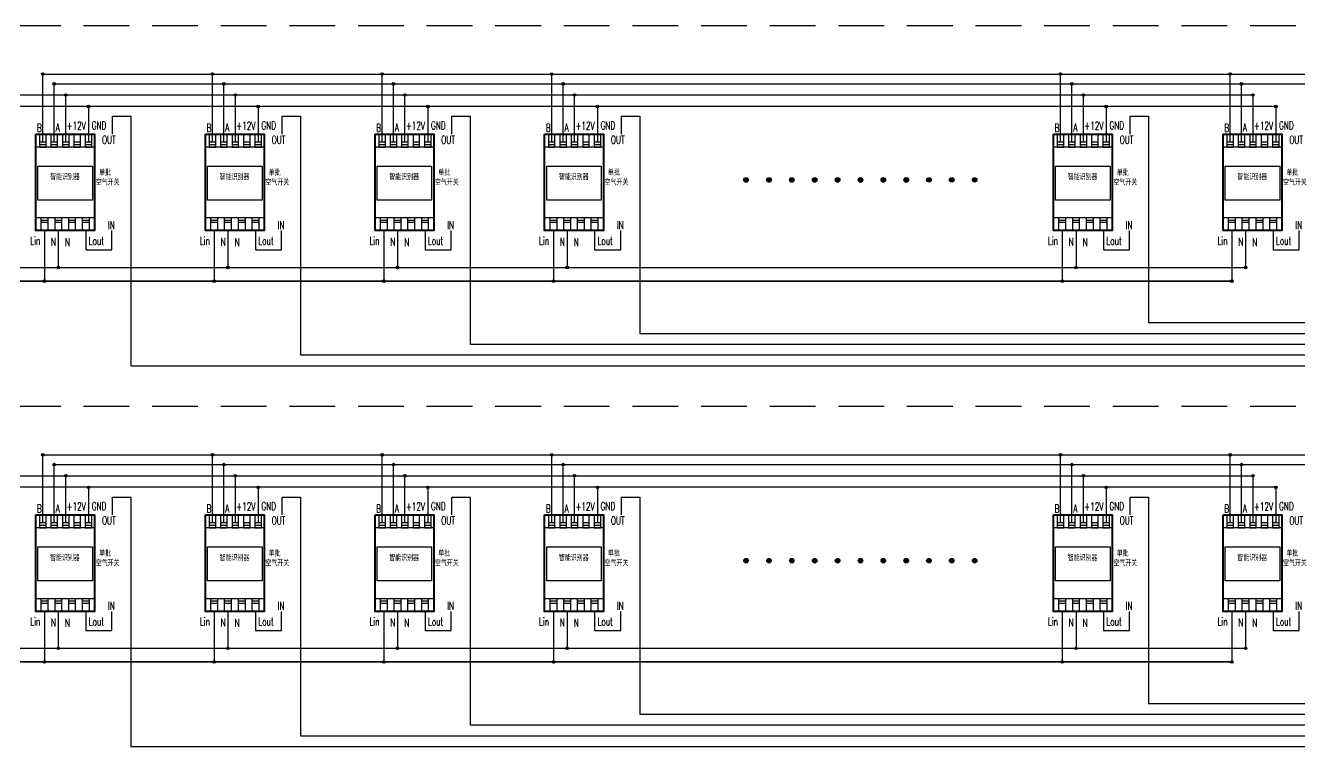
# Model space of a CAD drawing. Header units: millimetres. Extents: x -14098 to 347972, y -58509 to 133182.
# Drawn here: x 27629 to 55479, y 95678 to 111448 of the extents above; entities that cross this region are included whole.
import ezdxf
from ezdxf.enums import TextEntityAlignment as Align

# ---------------------------------------------------------------- set-up
doc = ezdxf.new("R2010")
doc.units = ezdxf.units.MM
doc.header["$LTSCALE"] = 1000
doc.linetypes.add('DASHED2', pattern=[0.375, 0.25, -0.125])
for name, color, linetype in [('5剖面线层', 1, 'Continuous'), ('6文字层', 3, 'Continuous'), ('RD', 1, 'Continuous')]:
    doc.layers.add(name, color=color, linetype=linetype)
doc.styles.add('PC_TEXTSTYLE', font='simplex.shx', dxfattribs={"width": 0.707, "bigfont": 'intecad.shx'})
doc.styles.add('Z', font='romans', dxfattribs={"width": 0.8, "bigfont": 'z'})

# ---------------------------------------------------------------- blocks, each defined once
blk = doc.blocks.new('A$C324759D8')
for p, q in [((276, 2276), (276, 2607)), ((526, 2276), (526, 2607))]:
    blk.add_line(p, q)
for points in [[(122, 2452), (1407, 2452), (1407, 2166), (122, 2166)], [(204, 2166), (348, 2166), (348, 2452), (204, 2452)], [(204, 2223), (348, 2223), (348, 2276), (204, 2276)], [(454, 2166), (598, 2166), (598, 2452), (454, 2452)], [(454, 2223), (598, 2223), (598, 2276), (454, 2276)], [(704, 2166), (848, 2166), (848, 2452), (704, 2452)], [(704, 2223), (848, 2223), (848, 2276), (704, 2276)], [(954, 2166), (1098, 2166), (1098, 2452), (954, 2452)], [(954, 2223), (1098, 2223), (1098, 2276), (954, 2276)], [(1204, 2166), (1348, 2166), (1348, 2452), (1204, 2452)], [(1204, 2223), (1348, 2223), (1348, 2276), (1204, 2276)], [(169, 1749), (1360, 1749), (1360, 1005), (169, 1005)], [(122, 624), (1407, 624), (1407, 338), (122, 338)], [(242, 624), (387, 624), (387, 338), (242, 338)], [(242, 567), (387, 567), (387, 514), (242, 514)], [(542, 624), (687, 624), (687, 338), (542, 338)], [(542, 567), (687, 567), (687, 514), (542, 514)], [(842, 624), (987, 624), (987, 338), (842, 338)], [(842, 567), (987, 567), (987, 514), (842, 514)], [(1142, 624), (1287, 624), (1287, 338), (1142, 338)], [(1142, 567), (1287, 567), (1287, 514), (1142, 514)]]:
    blk.add_lwpolyline(points, close=True)
at = {"lineweight": 40}
blk.add_lwpolyline([(122, 2452), (1407, 2452), (1407, 338), (122, 338)], close=True, dxfattribs=at)
at = {"layer": 'RD', "color": 0, "const_width": 1}
blk.add_lwpolyline([(1407, 2452), (1950, 2452), (1950, 338), (1407, 338), (1407, 2452)], dxfattribs=at)
at = {"layer": '6文字层', "color": 7, "style": 'PC_TEXTSTYLE', "width": 0.667}
for s, p in [('B', (148, 2499)), ('A', (555, 2504)), ('+12V', (795, 2546)), ('GND', (1345, 2554)), ('OUT', (1570, 2239)), ('IN', (1701, 372)), ('Lin', (0, 28)), ('N', (455, 7)), ('N', (761, 0)), ('Lout', (1278, 27))]:
    blk.add_text(s, height=175, dxfattribs=at).set_placement(p)
at = {"layer": '6文字层', "color": 7, "style": 'Z', "width": 0.8}
for s, p in [('单批', (1505, 1668)), ('智能识别器', (433, 1571)), ('空气开关', (1432, 1456))]:
    blk.add_text(s, height=125, dxfattribs=at).set_placement(p, align=Align.TOP_LEFT)

msp = doc.modelspace()

# ---------------------------------------------------------------- hatches: boundary and pattern name
at = {"layer": '5剖面线层'}
h = msp.add_hatch(color=5, dxfattribs=at)
h.paths.add_polyline_path([(27980, 110385), (28009, 110385), (28037, 110385, 1)])
h.paths.add_polyline_path([(28037, 110385), (28009, 110385), (28009, 110357, 0.414214)])
h.paths.add_polyline_path([(28009, 110385), (27980, 110385, 0.414214), (28009, 110357)])
h = msp.add_hatch(color=5, dxfattribs=at)
h.paths.add_polyline_path([(31688, 110385), (31717, 110385), (31745, 110385, 1)])
h.paths.add_polyline_path([(31745, 110385), (31717, 110385), (31717, 110357, 0.414214)])
h.paths.add_polyline_path([(31717, 110385), (31688, 110385, 0.414214), (31717, 110357)])
h = msp.add_hatch(color=5, dxfattribs=at)
h.paths.add_polyline_path([(35396, 110385), (35424, 110385), (35453, 110385, 1)])
h.paths.add_polyline_path([(35453, 110385), (35424, 110385), (35424, 110357, 0.414214)])
h.paths.add_polyline_path([(35424, 110385), (35396, 110385, 0.414214), (35424, 110357)])
h = msp.add_hatch(color=5, dxfattribs=at)
h.paths.add_polyline_path([(39104, 110385), (39132, 110385), (39160, 110385, 1)])
h.paths.add_polyline_path([(39160, 110385), (39132, 110385), (39132, 110357, 0.414214)])
h.paths.add_polyline_path([(39132, 110385), (39104, 110385, 0.414214), (39132, 110357)])
h = msp.add_hatch(color=5, dxfattribs=at)
h.paths.add_polyline_path([(50227, 110385), (50255, 110385), (50284, 110385, 1)])
h.paths.add_polyline_path([(50284, 110385), (50255, 110385), (50255, 110357, 0.414214)])
h.paths.add_polyline_path([(50255, 110385), (50227, 110385, 0.414214), (50255, 110357)])
h = msp.add_hatch(color=5, dxfattribs=at)
h.paths.add_polyline_path([(53935, 110385), (53963, 110385), (53991, 110385, 1)])
h.paths.add_polyline_path([(53991, 110385), (53963, 110385), (53963, 110357, 0.414214)])
h.paths.add_polyline_path([(53963, 110385), (53935, 110385, 0.414214), (53963, 110357)])
h = msp.add_hatch(color=5, dxfattribs=at)
h.paths.add_polyline_path([(28230, 110171), (28259, 110171), (28287, 110171, 1)])
h.paths.add_polyline_path([(28287, 110171), (28259, 110171), (28259, 110143, 0.414214)])
h.paths.add_polyline_path([(28259, 110171), (28230, 110171, 0.414214), (28259, 110143)])
h = msp.add_hatch(color=5, dxfattribs=at)
h.paths.add_polyline_path([(31938, 110171), (31967, 110171), (31995, 110171, 1)])
h.paths.add_polyline_path([(31995, 110171), (31967, 110171), (31967, 110143, 0.414214)])
h.paths.add_polyline_path([(31967, 110171), (31938, 110171, 0.414214), (31967, 110143)])
h = msp.add_hatch(color=5, dxfattribs=at)
h.paths.add_polyline_path([(35646, 110171), (35674, 110171), (35703, 110171, 1)])
h.paths.add_polyline_path([(35703, 110171), (35674, 110171), (35674, 110143, 0.414214)])
h.paths.add_polyline_path([(35674, 110171), (35646, 110171, 0.414214), (35674, 110143)])
h = msp.add_hatch(color=5, dxfattribs=at)
h.paths.add_polyline_path([(39354, 110171), (39382, 110171), (39410, 110171, 1)])
h.paths.add_polyline_path([(39410, 110171), (39382, 110171), (39382, 110143, 0.414214)])
h.paths.add_polyline_path([(39382, 110171), (39354, 110171, 0.414214), (39382, 110143)])
h = msp.add_hatch(color=5, dxfattribs=at)
h.paths.add_polyline_path([(50477, 110171), (50505, 110171), (50534, 110171, 1)])
h.paths.add_polyline_path([(50534, 110171), (50505, 110171), (50505, 110143, 0.414214)])
h.paths.add_polyline_path([(50505, 110171), (50477, 110171, 0.414214), (50505, 110143)])
h = msp.add_hatch(color=5, dxfattribs=at)
h.paths.add_polyline_path([(54185, 110171), (54213, 110171), (54241, 110171, 1)])
h.paths.add_polyline_path([(54241, 110171), (54213, 110171), (54213, 110143, 0.414214)])
h.paths.add_polyline_path([(54213, 110171), (54185, 110171, 0.414214), (54213, 110143)])
h = msp.add_hatch(color=4, dxfattribs=at)
h.paths.add_polyline_path([(28480, 109927), (28509, 109927), (28537, 109927, 1)])
h.paths.add_polyline_path([(28537, 109927), (28509, 109927), (28509, 109899, 0.414214)])
h.paths.add_polyline_path([(28509, 109927), (28480, 109927, 0.414214), (28509, 109899)])
h = msp.add_hatch(color=4, dxfattribs=at)
h.paths.add_polyline_path([(32188, 109927), (32217, 109927), (32245, 109927, 1)])
h.paths.add_polyline_path([(32245, 109927), (32217, 109927), (32217, 109899, 0.414214)])
h.paths.add_polyline_path([(32217, 109927), (32188, 109927, 0.414214), (32217, 109899)])
h = msp.add_hatch(color=4, dxfattribs=at)
h.paths.add_polyline_path([(35896, 109927), (35924, 109927), (35953, 109927, 1)])
h.paths.add_polyline_path([(35953, 109927), (35924, 109927), (35924, 109899, 0.414214)])
h.paths.add_polyline_path([(35924, 109927), (35896, 109927, 0.414214), (35924, 109899)])
h = msp.add_hatch(color=4, dxfattribs=at)
h.paths.add_polyline_path([(39604, 109927), (39632, 109927), (39660, 109927, 1)])
h.paths.add_polyline_path([(39660, 109927), (39632, 109927), (39632, 109899, 0.414214)])
h.paths.add_polyline_path([(39632, 109927), (39604, 109927, 0.414214), (39632, 109899)])
h = msp.add_hatch(color=4, dxfattribs=at)
h.paths.add_polyline_path([(50727, 109927), (50755, 109927), (50784, 109927, 1)])
h.paths.add_polyline_path([(50784, 109927), (50755, 109927), (50755, 109899, 0.414214)])
h.paths.add_polyline_path([(50755, 109927), (50727, 109927, 0.414214), (50755, 109899)])
h = msp.add_hatch(color=4, dxfattribs=at)
h.paths.add_polyline_path([(54435, 109927), (54463, 109927), (54491, 109927, 1)])
h.paths.add_polyline_path([(54491, 109927), (54463, 109927), (54463, 109899, 0.414214)])
h.paths.add_polyline_path([(54463, 109927), (54435, 109927, 0.414214), (54463, 109899)])
h = msp.add_hatch(color=6, dxfattribs=at)
h.paths.add_polyline_path([(28980, 109675), (29009, 109675), (29037, 109675, 1)])
h.paths.add_polyline_path([(29037, 109675), (29009, 109675), (29009, 109646, 0.414214)])
h.paths.add_polyline_path([(29009, 109675), (28980, 109675, 0.414214), (29009, 109646)])
h = msp.add_hatch(color=6, dxfattribs=at)
h.paths.add_polyline_path([(28980, 109675), (29009, 109675), (29037, 109675, 1)])
h.paths.add_polyline_path([(29037, 109675), (29009, 109675), (29009, 109646, 0.414214)])
h.paths.add_polyline_path([(29009, 109675), (28980, 109675, 0.414214), (29009, 109646)])
h = msp.add_hatch(color=6, dxfattribs=at)
h.paths.add_polyline_path([(32688, 109675), (32717, 109675), (32745, 109675, 1)])
h.paths.add_polyline_path([(32745, 109675), (32717, 109675), (32717, 109646, 0.414214)])
h.paths.add_polyline_path([(32717, 109675), (32688, 109675, 0.414214), (32717, 109646)])
h = msp.add_hatch(color=6, dxfattribs=at)
h.paths.add_polyline_path([(32688, 109675), (32717, 109675), (32745, 109675, 1)])
h.paths.add_polyline_path([(32745, 109675), (32717, 109675), (32717, 109646, 0.414214)])
h.paths.add_polyline_path([(32717, 109675), (32688, 109675, 0.414214), (32717, 109646)])
h = msp.add_hatch(color=6, dxfattribs=at)
h.paths.add_polyline_path([(36396, 109675), (36424, 109675), (36453, 109675, 1)])
h.paths.add_polyline_path([(36453, 109675), (36424, 109675), (36424, 109646, 0.414214)])
h.paths.add_polyline_path([(36424, 109675), (36396, 109675, 0.414214), (36424, 109646)])
h = msp.add_hatch(color=6, dxfattribs=at)
h.paths.add_polyline_path([(36396, 109675), (36424, 109675), (36453, 109675, 1)])
h.paths.add_polyline_path([(36453, 109675), (36424, 109675), (36424, 109646, 0.414214)])
h.paths.add_polyline_path([(36424, 109675), (36396, 109675, 0.414214), (36424, 109646)])
h = msp.add_hatch(color=6, dxfattribs=at)
h.paths.add_polyline_path([(40104, 109675), (40132, 109675), (40160, 109675, 1)])
h.paths.add_polyline_path([(40160, 109675), (40132, 109675), (40132, 109646, 0.414214)])
h.paths.add_polyline_path([(40132, 109675), (40104, 109675, 0.414214), (40132, 109646)])
h = msp.add_hatch(color=6, dxfattribs=at)
h.paths.add_polyline_path([(40104, 109675), (40132, 109675), (40160, 109675, 1)])
h.paths.add_polyline_path([(40160, 109675), (40132, 109675), (40132, 109646, 0.414214)])
h.paths.add_polyline_path([(40132, 109675), (40104, 109675, 0.414214), (40132, 109646)])
h = msp.add_hatch(color=6, dxfattribs=at)
h.paths.add_polyline_path([(51227, 109675), (51255, 109675), (51284, 109675, 1)])
h.paths.add_polyline_path([(51284, 109675), (51255, 109675), (51255, 109646, 0.414214)])
h.paths.add_polyline_path([(51255, 109675), (51227, 109675, 0.414214), (51255, 109646)])
h = msp.add_hatch(color=6, dxfattribs=at)
h.paths.add_polyline_path([(51227, 109675), (51255, 109675), (51284, 109675, 1)])
h.paths.add_polyline_path([(51284, 109675), (51255, 109675), (51255, 109646, 0.414214)])
h.paths.add_polyline_path([(51255, 109675), (51227, 109675, 0.414214), (51255, 109646)])
h = msp.add_hatch(color=6, dxfattribs=at)
h.paths.add_polyline_path([(54935, 109675), (54963, 109675), (54991, 109675, 1)])
h.paths.add_polyline_path([(54991, 109675), (54963, 109675), (54963, 109646, 0.414214)])
h.paths.add_polyline_path([(54963, 109675), (54935, 109675, 0.414214), (54963, 109646)])
h = msp.add_hatch(color=6, dxfattribs=at)
h.paths.add_polyline_path([(54935, 109675), (54963, 109675), (54991, 109675, 1)])
h.paths.add_polyline_path([(54991, 109675), (54963, 109675), (54963, 109646, 0.414214)])
h.paths.add_polyline_path([(54963, 109675), (54935, 109675, 0.414214), (54963, 109646)])
for points in [[(43432, 108070, 1), (43331, 108070, 1)], [(43932, 108070, 1), (43831, 108070, 1)], [(44432, 108070, 1), (44331, 108070, 1)], [(44932, 108070, 1), (44831, 108070, 1)], [(45432, 108070, 1), (45331, 108070, 1)], [(45932, 108070, 1), (45831, 108070, 1)], [(46432, 108070, 1), (46331, 108070, 1)], [(46932, 108070, 1), (46831, 108070, 1)], [(47428, 108071, 1), (47327, 108071, 1)], [(47928, 108071, 1), (47827, 108071, 1)], [(48428, 108071, 1), (48327, 108071, 1)], [(43432, 99742, 1), (43331, 99742, 1)], [(43932, 99742, 1), (43831, 99742, 1)], [(44432, 99742, 1), (44331, 99742, 1)], [(44932, 99742, 1), (44831, 99742, 1)], [(45432, 99742, 1), (45331, 99742, 1)], [(45932, 99742, 1), (45831, 99742, 1)], [(46432, 99742, 1), (46331, 99742, 1)], [(46932, 99742, 1), (46831, 99742, 1)], [(47428, 99743, 1), (47327, 99743, 1)], [(47928, 99743, 1), (47827, 99743, 1)], [(48428, 99743, 1), (48327, 99743, 1)]]:
    msp.add_hatch(color=4, dxfattribs=at).paths.add_polyline_path(points)
h = msp.add_hatch(color=4, dxfattribs=at)
h.paths.add_polyline_path([(28319, 106155), (28347, 106155), (28376, 106155, 1)])
h.paths.add_polyline_path([(28376, 106155), (28347, 106155), (28347, 106127, 0.414214)])
h.paths.add_polyline_path([(28347, 106155), (28319, 106155, 0.414214), (28347, 106127)])
h = msp.add_hatch(color=4, dxfattribs=at)
h.paths.add_polyline_path([(32027, 106155), (32055, 106155), (32084, 106155, 1)])
h.paths.add_polyline_path([(32084, 106155), (32055, 106155), (32055, 106127, 0.414214)])
h.paths.add_polyline_path([(32055, 106155), (32027, 106155, 0.414214), (32055, 106127)])
h = msp.add_hatch(color=4, dxfattribs=at)
h.paths.add_polyline_path([(35734, 106155), (35763, 106155), (35791, 106155, 1)])
h.paths.add_polyline_path([(35791, 106155), (35763, 106155), (35763, 106127, 0.414214)])
h.paths.add_polyline_path([(35763, 106155), (35734, 106155, 0.414214), (35763, 106127)])
h = msp.add_hatch(color=4, dxfattribs=at)
h.paths.add_polyline_path([(39442, 106155), (39471, 106155), (39499, 106155, 1)])
h.paths.add_polyline_path([(39499, 106155), (39471, 106155), (39471, 106127, 0.414214)])
h.paths.add_polyline_path([(39471, 106155), (39442, 106155, 0.414214), (39471, 106127)])
h = msp.add_hatch(color=4, dxfattribs=at)
h.paths.add_polyline_path([(50565, 106155), (50594, 106155), (50622, 106155, 1)])
h.paths.add_polyline_path([(50622, 106155), (50594, 106155), (50594, 106127, 0.414214)])
h.paths.add_polyline_path([(50594, 106155), (50565, 106155, 0.414214), (50594, 106127)])
h = msp.add_hatch(color=4, dxfattribs=at)
h.paths.add_polyline_path([(54273, 106155), (54302, 106155), (54330, 106155, 1)])
h.paths.add_polyline_path([(54330, 106155), (54302, 106155), (54302, 106127, 0.414214)])
h.paths.add_polyline_path([(54302, 106155), (54273, 106155, 0.414214), (54302, 106127)])
h = msp.add_hatch(color=1, dxfattribs=at)
h.paths.add_polyline_path([(28019, 105856), (28047, 105856), (28076, 105856, 1)])
h.paths.add_polyline_path([(28076, 105856), (28047, 105856), (28047, 105827, 0.414214)])
h.paths.add_polyline_path([(28047, 105856), (28019, 105856, 0.414214), (28047, 105827)])
h = msp.add_hatch(color=1, dxfattribs=at)
h.paths.add_polyline_path([(31727, 105856), (31755, 105856), (31784, 105856, 1)])
h.paths.add_polyline_path([(31784, 105856), (31755, 105856), (31755, 105827, 0.414214)])
h.paths.add_polyline_path([(31755, 105856), (31727, 105856, 0.414214), (31755, 105827)])
h = msp.add_hatch(color=1, dxfattribs=at)
h.paths.add_polyline_path([(35434, 105856), (35463, 105856), (35491, 105856, 1)])
h.paths.add_polyline_path([(35491, 105856), (35463, 105856), (35463, 105827, 0.414214)])
h.paths.add_polyline_path([(35463, 105856), (35434, 105856, 0.414214), (35463, 105827)])
h = msp.add_hatch(color=1, dxfattribs=at)
h.paths.add_polyline_path([(39142, 105856), (39171, 105856), (39199, 105856, 1)])
h.paths.add_polyline_path([(39199, 105856), (39171, 105856), (39171, 105827, 0.414214)])
h.paths.add_polyline_path([(39171, 105856), (39142, 105856, 0.414214), (39171, 105827)])
h = msp.add_hatch(color=1, dxfattribs=at)
h.paths.add_polyline_path([(50265, 105856), (50294, 105856), (50322, 105856, 1)])
h.paths.add_polyline_path([(50322, 105856), (50294, 105856), (50294, 105827, 0.414214)])
h.paths.add_polyline_path([(50294, 105856), (50265, 105856, 0.414214), (50294, 105827)])
h = msp.add_hatch(color=1, dxfattribs=at)
h.paths.add_polyline_path([(53973, 105856), (54002, 105856), (54030, 105856, 1)])
h.paths.add_polyline_path([(54030, 105856), (54002, 105856), (54002, 105827, 0.414214)])
h.paths.add_polyline_path([(54002, 105856), (53973, 105856, 0.414214), (54002, 105827)])
h = msp.add_hatch(color=5, dxfattribs=at)
h.paths.add_polyline_path([(27980, 102057), (28009, 102057), (28037, 102057, 1)])
h.paths.add_polyline_path([(28037, 102057), (28009, 102057), (28009, 102029, 0.414214)])
h.paths.add_polyline_path([(28009, 102057), (27980, 102057, 0.414214), (28009, 102029)])
h = msp.add_hatch(color=5, dxfattribs=at)
h.paths.add_polyline_path([(31688, 102057), (31717, 102057), (31745, 102057, 1)])
h.paths.add_polyline_path([(31745, 102057), (31717, 102057), (31717, 102029, 0.414214)])
h.paths.add_polyline_path([(31717, 102057), (31688, 102057, 0.414214), (31717, 102029)])
h = msp.add_hatch(color=5, dxfattribs=at)
h.paths.add_polyline_path([(35396, 102057), (35424, 102057), (35453, 102057, 1)])
h.paths.add_polyline_path([(35453, 102057), (35424, 102057), (35424, 102029, 0.414214)])
h.paths.add_polyline_path([(35424, 102057), (35396, 102057, 0.414214), (35424, 102029)])
h = msp.add_hatch(color=5, dxfattribs=at)
h.paths.add_polyline_path([(39104, 102057), (39132, 102057), (39160, 102057, 1)])
h.paths.add_polyline_path([(39160, 102057), (39132, 102057), (39132, 102029, 0.414214)])
h.paths.add_polyline_path([(39132, 102057), (39104, 102057, 0.414214), (39132, 102029)])
h = msp.add_hatch(color=5, dxfattribs=at)
h.paths.add_polyline_path([(50227, 102057), (50255, 102057), (50284, 102057, 1)])
h.paths.add_polyline_path([(50284, 102057), (50255, 102057), (50255, 102029, 0.414214)])
h.paths.add_polyline_path([(50255, 102057), (50227, 102057, 0.414214), (50255, 102029)])
h = msp.add_hatch(color=5, dxfattribs=at)
h.paths.add_polyline_path([(53935, 102057), (53963, 102057), (53991, 102057, 1)])
h.paths.add_polyline_path([(53991, 102057), (53963, 102057), (53963, 102029, 0.414214)])
h.paths.add_polyline_path([(53963, 102057), (53935, 102057, 0.414214), (53963, 102029)])
h = msp.add_hatch(color=5, dxfattribs=at)
h.paths.add_polyline_path([(28230, 101843), (28259, 101843), (28287, 101843, 1)])
h.paths.add_polyline_path([(28287, 101843), (28259, 101843), (28259, 101815, 0.414214)])
h.paths.add_polyline_path([(28259, 101843), (28230, 101843, 0.414214), (28259, 101815)])
h = msp.add_hatch(color=5, dxfattribs=at)
h.paths.add_polyline_path([(31938, 101843), (31967, 101843), (31995, 101843, 1)])
h.paths.add_polyline_path([(31995, 101843), (31967, 101843), (31967, 101815, 0.414214)])
h.paths.add_polyline_path([(31967, 101843), (31938, 101843, 0.414214), (31967, 101815)])
h = msp.add_hatch(color=5, dxfattribs=at)
h.paths.add_polyline_path([(35646, 101843), (35674, 101843), (35703, 101843, 1)])
h.paths.add_polyline_path([(35703, 101843), (35674, 101843), (35674, 101815, 0.414214)])
h.paths.add_polyline_path([(35674, 101843), (35646, 101843, 0.414214), (35674, 101815)])
h = msp.add_hatch(color=5, dxfattribs=at)
h.paths.add_polyline_path([(39354, 101843), (39382, 101843), (39410, 101843, 1)])
h.paths.add_polyline_path([(39410, 101843), (39382, 101843), (39382, 101815, 0.414214)])
h.paths.add_polyline_path([(39382, 101843), (39354, 101843, 0.414214), (39382, 101815)])
h = msp.add_hatch(color=5, dxfattribs=at)
h.paths.add_polyline_path([(50477, 101843), (50505, 101843), (50534, 101843, 1)])
h.paths.add_polyline_path([(50534, 101843), (50505, 101843), (50505, 101815, 0.414214)])
h.paths.add_polyline_path([(50505, 101843), (50477, 101843, 0.414214), (50505, 101815)])
h = msp.add_hatch(color=5, dxfattribs=at)
h.paths.add_polyline_path([(54185, 101843), (54213, 101843), (54241, 101843, 1)])
h.paths.add_polyline_path([(54241, 101843), (54213, 101843), (54213, 101815, 0.414214)])
h.paths.add_polyline_path([(54213, 101843), (54185, 101843, 0.414214), (54213, 101815)])
h = msp.add_hatch(color=4, dxfattribs=at)
h.paths.add_polyline_path([(28480, 101600), (28509, 101600), (28537, 101600, 1)])
h.paths.add_polyline_path([(28537, 101600), (28509, 101600), (28509, 101571, 0.414214)])
h.paths.add_polyline_path([(28509, 101600), (28480, 101600, 0.414214), (28509, 101571)])
h = msp.add_hatch(color=6, dxfattribs=at)
h.paths.add_polyline_path([(28980, 101347), (29009, 101347), (29037, 101347, 1)])
h.paths.add_polyline_path([(29037, 101347), (29009, 101347), (29009, 101319, 0.414214)])
h.paths.add_polyline_path([(29009, 101347), (28980, 101347, 0.414214), (29009, 101319)])
h = msp.add_hatch(color=6, dxfattribs=at)
h.paths.add_polyline_path([(28980, 101347), (29009, 101347), (29037, 101347, 1)])
h.paths.add_polyline_path([(29037, 101347), (29009, 101347), (29009, 101319, 0.414214)])
h.paths.add_polyline_path([(29009, 101347), (28980, 101347, 0.414214), (29009, 101319)])
h = msp.add_hatch(color=4, dxfattribs=at)
h.paths.add_polyline_path([(32188, 101600), (32217, 101600), (32245, 101600, 1)])
h.paths.add_polyline_path([(32245, 101600), (32217, 101600), (32217, 101571, 0.414214)])
h.paths.add_polyline_path([(32217, 101600), (32188, 101600, 0.414214), (32217, 101571)])
h = msp.add_hatch(color=6, dxfattribs=at)
h.paths.add_polyline_path([(32688, 101347), (32717, 101347), (32745, 101347, 1)])
h.paths.add_polyline_path([(32745, 101347), (32717, 101347), (32717, 101319, 0.414214)])
h.paths.add_polyline_path([(32717, 101347), (32688, 101347, 0.414214), (32717, 101319)])
h = msp.add_hatch(color=6, dxfattribs=at)
h.paths.add_polyline_path([(32688, 101347), (32717, 101347), (32745, 101347, 1)])
h.paths.add_polyline_path([(32745, 101347), (32717, 101347), (32717, 101319, 0.414214)])
h.paths.add_polyline_path([(32717, 101347), (32688, 101347, 0.414214), (32717, 101319)])
h = msp.add_hatch(color=4, dxfattribs=at)
h.paths.add_polyline_path([(35896, 101600), (35924, 101600), (35953, 101600, 1)])
h.paths.add_polyline_path([(35953, 101600), (35924, 101600), (35924, 101571, 0.414214)])
h.paths.add_polyline_path([(35924, 101600), (35896, 101600, 0.414214), (35924, 101571)])
h = msp.add_hatch(color=6, dxfattribs=at)
h.paths.add_polyline_path([(36396, 101347), (36424, 101347), (36453, 101347, 1)])
h.paths.add_polyline_path([(36453, 101347), (36424, 101347), (36424, 101319, 0.414214)])
h.paths.add_polyline_path([(36424, 101347), (36396, 101347, 0.414214), (36424, 101319)])
h = msp.add_hatch(color=6, dxfattribs=at)
h.paths.add_polyline_path([(36396, 101347), (36424, 101347), (36453, 101347, 1)])
h.paths.add_polyline_path([(36453, 101347), (36424, 101347), (36424, 101319, 0.414214)])
h.paths.add_polyline_path([(36424, 101347), (36396, 101347, 0.414214), (36424, 101319)])
h = msp.add_hatch(color=4, dxfattribs=at)
h.paths.add_polyline_path([(39604, 101600), (39632, 101600), (39660, 101600, 1)])
h.paths.add_polyline_path([(39660, 101600), (39632, 101600), (39632, 101571, 0.414214)])
h.paths.add_polyline_path([(39632, 101600), (39604, 101600, 0.414214), (39632, 101571)])
h = msp.add_hatch(color=6, dxfattribs=at)
h.paths.add_polyline_path([(40104, 101347), (40132, 101347), (40160, 101347, 1)])
h.paths.add_polyline_path([(40160, 101347), (40132, 101347), (40132, 101319, 0.414214)])
h.paths.add_polyline_path([(40132, 101347), (40104, 101347, 0.414214), (40132, 101319)])
h = msp.add_hatch(color=6, dxfattribs=at)
h.paths.add_polyline_path([(40104, 101347), (40132, 101347), (40160, 101347, 1)])
h.paths.add_polyline_path([(40160, 101347), (40132, 101347), (40132, 101319, 0.414214)])
h.paths.add_polyline_path([(40132, 101347), (40104, 101347, 0.414214), (40132, 101319)])
h = msp.add_hatch(color=4, dxfattribs=at)
h.paths.add_polyline_path([(50727, 101600), (50755, 101600), (50784, 101600, 1)])
h.paths.add_polyline_path([(50784, 101600), (50755, 101600), (50755, 101571, 0.414214)])
h.paths.add_polyline_path([(50755, 101600), (50727, 101600, 0.414214), (50755, 101571)])
h = msp.add_hatch(color=6, dxfattribs=at)
h.paths.add_polyline_path([(51227, 101347), (51255, 101347), (51284, 101347, 1)])
h.paths.add_polyline_path([(51284, 101347), (51255, 101347), (51255, 101319, 0.414214)])
h.paths.add_polyline_path([(51255, 101347), (51227, 101347, 0.414214), (51255, 101319)])
h = msp.add_hatch(color=6, dxfattribs=at)
h.paths.add_polyline_path([(51227, 101347), (51255, 101347), (51284, 101347, 1)])
h.paths.add_polyline_path([(51284, 101347), (51255, 101347), (51255, 101319, 0.414214)])
h.paths.add_polyline_path([(51255, 101347), (51227, 101347, 0.414214), (51255, 101319)])
h = msp.add_hatch(color=4, dxfattribs=at)
h.paths.add_polyline_path([(54435, 101600), (54463, 101600), (54491, 101600, 1)])
h.paths.add_polyline_path([(54491, 101600), (54463, 101600), (54463, 101571, 0.414214)])
h.paths.add_polyline_path([(54463, 101600), (54435, 101600, 0.414214), (54463, 101571)])
h = msp.add_hatch(color=6, dxfattribs=at)
h.paths.add_polyline_path([(54935, 101347), (54963, 101347), (54991, 101347, 1)])
h.paths.add_polyline_path([(54991, 101347), (54963, 101347), (54963, 101319, 0.414214)])
h.paths.add_polyline_path([(54963, 101347), (54935, 101347, 0.414214), (54963, 101319)])
h = msp.add_hatch(color=6, dxfattribs=at)
h.paths.add_polyline_path([(54935, 101347), (54963, 101347), (54991, 101347, 1)])
h.paths.add_polyline_path([(54991, 101347), (54963, 101347), (54963, 101319, 0.414214)])
h.paths.add_polyline_path([(54963, 101347), (54935, 101347, 0.414214), (54963, 101319)])
h = msp.add_hatch(color=4, dxfattribs=at)
h.paths.add_polyline_path([(28319, 97827), (28347, 97827), (28376, 97827, 1)])
h.paths.add_polyline_path([(28376, 97827), (28347, 97827), (28347, 97799, 0.414214)])
h.paths.add_polyline_path([(28347, 97827), (28319, 97827, 0.414214), (28347, 97799)])
h = msp.add_hatch(color=4, dxfattribs=at)
h.paths.add_polyline_path([(32027, 97827), (32055, 97827), (32084, 97827, 1)])
h.paths.add_polyline_path([(32084, 97827), (32055, 97827), (32055, 97799, 0.414214)])
h.paths.add_polyline_path([(32055, 97827), (32027, 97827, 0.414214), (32055, 97799)])
h = msp.add_hatch(color=4, dxfattribs=at)
h.paths.add_polyline_path([(35734, 97827), (35763, 97827), (35791, 97827, 1)])
h.paths.add_polyline_path([(35791, 97827), (35763, 97827), (35763, 97799, 0.414214)])
h.paths.add_polyline_path([(35763, 97827), (35734, 97827, 0.414214), (35763, 97799)])
h = msp.add_hatch(color=4, dxfattribs=at)
h.paths.add_polyline_path([(39442, 97827), (39471, 97827), (39499, 97827, 1)])
h.paths.add_polyline_path([(39499, 97827), (39471, 97827), (39471, 97799, 0.414214)])
h.paths.add_polyline_path([(39471, 97827), (39442, 97827, 0.414214), (39471, 97799)])
h = msp.add_hatch(color=4, dxfattribs=at)
h.paths.add_polyline_path([(50565, 97827), (50594, 97827), (50622, 97827, 1)])
h.paths.add_polyline_path([(50622, 97827), (50594, 97827), (50594, 97799, 0.414214)])
h.paths.add_polyline_path([(50594, 97827), (50565, 97827, 0.414214), (50594, 97799)])
h = msp.add_hatch(color=4, dxfattribs=at)
h.paths.add_polyline_path([(54273, 97827), (54302, 97827), (54330, 97827, 1)])
h.paths.add_polyline_path([(54330, 97827), (54302, 97827), (54302, 97799, 0.414214)])
h.paths.add_polyline_path([(54302, 97827), (54273, 97827, 0.414214), (54302, 97799)])
h = msp.add_hatch(color=1, dxfattribs=at)
h.paths.add_polyline_path([(28019, 97528), (28047, 97528), (28076, 97528, 1)])
h.paths.add_polyline_path([(28076, 97528), (28047, 97528), (28047, 97499, 0.414214)])
h.paths.add_polyline_path([(28047, 97528), (28019, 97528, 0.414214), (28047, 97499)])
h = msp.add_hatch(color=1, dxfattribs=at)
h.paths.add_polyline_path([(31727, 97528), (31755, 97528), (31784, 97528, 1)])
h.paths.add_polyline_path([(31784, 97528), (31755, 97528), (31755, 97499, 0.414214)])
h.paths.add_polyline_path([(31755, 97528), (31727, 97528, 0.414214), (31755, 97499)])
h = msp.add_hatch(color=1, dxfattribs=at)
h.paths.add_polyline_path([(35434, 97528), (35463, 97528), (35491, 97528, 1)])
h.paths.add_polyline_path([(35491, 97528), (35463, 97528), (35463, 97499, 0.414214)])
h.paths.add_polyline_path([(35463, 97528), (35434, 97528, 0.414214), (35463, 97499)])
h = msp.add_hatch(color=1, dxfattribs=at)
h.paths.add_polyline_path([(39142, 97528), (39171, 97528), (39199, 97528, 1)])
h.paths.add_polyline_path([(39199, 97528), (39171, 97528), (39171, 97499, 0.414214)])
h.paths.add_polyline_path([(39171, 97528), (39142, 97528, 0.414214), (39171, 97499)])
h = msp.add_hatch(color=1, dxfattribs=at)
h.paths.add_polyline_path([(50265, 97528), (50294, 97528), (50322, 97528, 1)])
h.paths.add_polyline_path([(50322, 97528), (50294, 97528), (50294, 97499, 0.414214)])
h.paths.add_polyline_path([(50294, 97528), (50265, 97528, 0.414214), (50294, 97499)])
h = msp.add_hatch(color=1, dxfattribs=at)
h.paths.add_polyline_path([(53973, 97528), (54002, 97528), (54030, 97528, 1)])
h.paths.add_polyline_path([(54030, 97528), (54002, 97528), (54002, 97499, 0.414214)])
h.paths.add_polyline_path([(54002, 97528), (53973, 97528, 0.414214), (54002, 97499)])

# ---------------------------------------------------------------- linework, layer by layer
at = {"color": 5}
for p, q in [((28009, 109229), (28009, 110385)), ((28009, 110385), (61273, 110385)), ((31717, 109229), (31717, 110385)), ((35424, 109229), (35424, 110385)), ((39132, 109229), (39132, 110385)), ((50255, 109229), (50255, 110385)), ((53963, 109229), (53963, 110385)), ((28259, 109229), (28259, 110171)), ((28259, 110171), (61273, 110171)), ((31967, 109229), (31967, 110171)), ((35674, 109229), (35674, 110171)), ((39382, 109229), (39382, 110171)), ((50505, 109229), (50505, 110171)), ((54213, 109229), (54213, 110171)), ((28009, 100902), (28009, 102057)), ((28009, 102057), (61273, 102057)), ((31717, 100902), (31717, 102057)), ((35424, 100902), (35424, 102057)), ((39132, 100902), (39132, 102057)), ((50255, 100902), (50255, 102057)), ((53963, 100902), (53963, 102057)), ((28259, 100902), (28259, 101843)), ((28259, 101843), (61273, 101843)), ((31967, 100902), (31967, 101843)), ((35674, 100902), (35674, 101843)), ((39382, 100902), (39382, 101843)), ((50505, 100902), (50505, 101843)), ((54213, 100902), (54213, 101843))]:
    msp.add_line(p, q, dxfattribs=at)
at = {"color": 4}
for p, q in [((25968, 109927), (54463, 109927)), ((28509, 108898), (28509, 109927)), ((32217, 108898), (32217, 109927)), ((35924, 108898), (35924, 109927)), ((39632, 108898), (39632, 109927)), ((50755, 108898), (50755, 109927)), ((54463, 108898), (54463, 109927)), ((28347, 106960), (28347, 106155)), ((32055, 106960), (32055, 106155)), ((35763, 106960), (35763, 106155)), ((39471, 106960), (39471, 106155)), ((50594, 106960), (50594, 106155)), ((54302, 106960), (54302, 106155)), ((8540, 106155), (54302, 106155)), ((25968, 101600), (54463, 101600)), ((28509, 100570), (28509, 101600)), ((32217, 100570), (32217, 101600)), ((35924, 100570), (35924, 101600)), ((39632, 100570), (39632, 101600)), ((50755, 100570), (50755, 101600)), ((54463, 100570), (54463, 101600)), ((28347, 98632), (28347, 97827)), ((32055, 98632), (32055, 97827)), ((35763, 98632), (35763, 97827)), ((39471, 98632), (39471, 97827)), ((50594, 98632), (50594, 97827)), ((54302, 98632), (54302, 97827)), ((8540, 97827), (54302, 97827))]:
    msp.add_line(p, q, dxfattribs=at)
at = {"color": 6}
for p, q in [((29009, 109675), (25468, 109675)), ((29009, 109675), (29009, 108898)), ((54963, 109675), (29009, 109675)), ((29009, 109675), (29009, 108898)), ((32717, 109675), (32717, 108898)), ((32717, 109675), (32717, 108898)), ((36424, 109675), (36424, 108898)), ((36424, 109675), (36424, 108898)), ((40132, 109675), (40132, 108898)), ((40132, 109675), (40132, 108898)), ((51255, 109675), (51255, 108898)), ((51255, 109675), (51255, 108898)), ((54963, 109675), (54963, 108898)), ((54963, 109675), (54963, 108898)), ((29009, 101347), (25468, 101347)), ((29009, 101347), (29009, 100570)), ((54963, 101347), (29009, 101347)), ((29009, 101347), (29009, 100570)), ((32717, 101347), (32717, 100570)), ((32717, 101347), (32717, 100570)), ((36424, 101347), (36424, 100570)), ((36424, 101347), (36424, 100570)), ((40132, 101347), (40132, 100570)), ((40132, 101347), (40132, 100570)), ((51255, 101347), (51255, 100570)), ((51255, 101347), (51255, 100570)), ((54963, 101347), (54963, 100570)), ((54963, 101347), (54963, 100570))]:
    msp.add_line(p, q, dxfattribs=at)
for p, q in [((28009, 108898), (28009, 109229)), ((28259, 108898), (28259, 109229)), ((28009, 100570), (28009, 100902)), ((28259, 100570), (28259, 100902))]:
    msp.add_line(p, q)
at = {"color": 1}
for p, q in [((28047, 106960), (28047, 105856)), ((31755, 106960), (31755, 105856)), ((35463, 106960), (35463, 105856)), ((39171, 106960), (39171, 105856)), ((50294, 106960), (50294, 105856)), ((54002, 106960), (54002, 105856)), ((28047, 98632), (28047, 97528)), ((31755, 98632), (31755, 97528)), ((35463, 98632), (35463, 97528)), ((39171, 98632), (39171, 97528)), ((50294, 98632), (50294, 97528)), ((54002, 98632), (54002, 97528))]:
    msp.add_line(p, q, dxfattribs=at)
at = {"color": 2}
for p, q in [((28947, 106960), (28947, 106539)), ((29517, 106539), (29517, 106960)), ((32655, 106960), (32655, 106539)), ((33225, 106539), (33225, 106960)), ((36363, 106960), (36363, 106539)), ((36932, 106539), (36932, 106960)), ((40071, 106960), (40071, 106539)), ((40640, 106539), (40640, 106960)), ((51194, 106960), (51194, 106539)), ((51763, 106539), (51763, 106960)), ((54902, 106960), (54902, 106539)), ((55471, 106539), (55471, 106960)), ((28947, 106539), (29517, 106539)), ((32655, 106539), (33225, 106539)), ((36363, 106539), (36932, 106539)), ((40071, 106539), (40640, 106539)), ((51194, 106539), (51763, 106539)), ((54902, 106539), (55471, 106539)), ((28947, 98632), (28947, 98212)), ((29517, 98212), (29517, 98632)), ((32655, 98632), (32655, 98212)), ((33225, 98212), (33225, 98632)), ((36363, 98632), (36363, 98212)), ((36932, 98212), (36932, 98632)), ((40071, 98632), (40071, 98212)), ((40640, 98212), (40640, 98632)), ((51194, 98632), (51194, 98212)), ((51763, 98212), (51763, 98632)), ((54902, 98632), (54902, 98212)), ((55471, 98212), (55471, 98632)), ((28947, 98212), (29517, 98212)), ((32655, 98212), (33225, 98212)), ((36363, 98212), (36932, 98212)), ((40071, 98212), (40640, 98212)), ((51194, 98212), (51763, 98212)), ((54902, 98212), (55471, 98212))]:
    msp.add_line(p, q, dxfattribs=at)
at = {"color": 1, "lineweight": 35}
for p, q in [((9910, 105856), (54002, 105856)), ((9910, 97528), (54002, 97528))]:
    msp.add_line(p, q, dxfattribs=at)
for points in [[(27855, 109074), (29140, 109074), (29140, 108788), (27855, 108788)], [(27937, 108788), (28081, 108788), (28081, 109074), (27937, 109074)], [(27937, 108845), (28081, 108845), (28081, 108898), (27937, 108898)], [(28187, 108788), (28331, 108788), (28331, 109074), (28187, 109074)], [(28187, 108845), (28331, 108845), (28331, 108898), (28187, 108898)], [(28437, 108788), (28581, 108788), (28581, 109074), (28437, 109074)], [(28437, 108845), (28581, 108845), (28581, 108898), (28437, 108898)], [(28687, 108788), (28831, 108788), (28831, 109074), (28687, 109074)], [(28687, 108845), (28831, 108845), (28831, 108898), (28687, 108898)], [(28937, 108788), (29081, 108788), (29081, 109074), (28937, 109074)], [(28937, 108845), (29081, 108845), (29081, 108898), (28937, 108898)], [(27902, 108372), (29093, 108372), (29093, 107627), (27902, 107627)], [(27855, 107246), (29140, 107246), (29140, 106960), (27855, 106960)], [(27975, 107246), (28119, 107246), (28119, 106960), (27975, 106960)], [(28275, 107246), (28419, 107246), (28419, 106960), (28275, 106960)], [(28575, 107246), (28719, 107246), (28719, 106960), (28575, 106960)], [(28875, 107246), (29019, 107246), (29019, 106960), (28875, 106960)], [(27975, 107189), (28119, 107189), (28119, 107136), (27975, 107136)], [(28275, 107189), (28419, 107189), (28419, 107136), (28275, 107136)], [(28575, 107189), (28719, 107189), (28719, 107136), (28575, 107136)], [(28875, 107189), (29019, 107189), (29019, 107136), (28875, 107136)], [(27855, 100746), (29140, 100746), (29140, 100460), (27855, 100460)], [(27937, 100460), (28081, 100460), (28081, 100746), (27937, 100746)], [(27937, 100517), (28081, 100517), (28081, 100570), (27937, 100570)], [(28187, 100460), (28331, 100460), (28331, 100746), (28187, 100746)], [(28187, 100517), (28331, 100517), (28331, 100570), (28187, 100570)], [(28437, 100460), (28581, 100460), (28581, 100746), (28437, 100746)], [(28437, 100517), (28581, 100517), (28581, 100570), (28437, 100570)], [(28687, 100460), (28831, 100460), (28831, 100746), (28687, 100746)], [(28687, 100517), (28831, 100517), (28831, 100570), (28687, 100570)], [(28937, 100460), (29081, 100460), (29081, 100746), (28937, 100746)], [(28937, 100517), (29081, 100517), (29081, 100570), (28937, 100570)], [(27902, 100044), (29093, 100044), (29093, 99299), (27902, 99299)], [(27855, 98918), (29140, 98918), (29140, 98632), (27855, 98632)], [(27975, 98918), (28119, 98918), (28119, 98632), (27975, 98632)], [(28275, 98918), (28419, 98918), (28419, 98632), (28275, 98632)], [(28575, 98918), (28719, 98918), (28719, 98632), (28575, 98632)], [(28875, 98918), (29019, 98918), (29019, 98632), (28875, 98632)], [(27975, 98861), (28119, 98861), (28119, 98808), (27975, 98808)], [(28275, 98861), (28419, 98861), (28419, 98808), (28275, 98808)], [(28575, 98861), (28719, 98861), (28719, 98808), (28575, 98808)], [(28875, 98861), (29019, 98861), (29019, 98808), (28875, 98808)]]:
    msp.add_lwpolyline(points, close=True)
at = {"lineweight": 40}
for points in [[(27855, 109074), (29140, 109074), (29140, 106960), (27855, 106960)], [(27855, 100746), (29140, 100746), (29140, 98632), (27855, 98632)]]:
    msp.add_lwpolyline(points, close=True, dxfattribs=at)
at = {"color": 5}
for centre in [(28009, 110385), (31717, 110385), (35424, 110385), (39132, 110385), (50255, 110385), (53963, 110385), (28259, 110171), (31967, 110171), (35674, 110171), (39382, 110171), (50505, 110171), (54213, 110171), (28009, 102057), (31717, 102057), (35424, 102057), (39132, 102057), (50255, 102057), (53963, 102057), (28259, 101843), (31967, 101843), (35674, 101843), (39382, 101843), (50505, 101843), (54213, 101843)]:
    msp.add_circle(centre, 28.4, dxfattribs=at)
at = {"color": 4}
for centre, radius in [((28509, 109927), 28.4), ((32217, 109927), 28.4), ((35924, 109927), 28.4), ((39632, 109927), 28.4), ((50755, 109927), 28.4), ((54463, 109927), 28.4), ((43382, 108070), 50.5), ((43882, 108070), 50.5), ((44382, 108070), 50.5), ((44882, 108070), 50.5), ((45382, 108070), 50.5), ((45882, 108070), 50.5), ((46382, 108070), 50.5), ((46882, 108070), 50.5), ((47378, 108071), 50.5), ((47878, 108071), 50.5), ((48378, 108071), 50.5), ((28347, 106155), 28.4), ((32055, 106155), 28.4), ((35763, 106155), 28.4), ((39471, 106155), 28.4), ((50594, 106155), 28.4), ((54302, 106155), 28.4), ((28509, 101600), 28.4), ((32217, 101600), 28.4), ((35924, 101600), 28.4), ((39632, 101600), 28.4), ((50755, 101600), 28.4), ((54463, 101600), 28.4), ((43382, 99742), 50.5), ((43882, 99742), 50.5), ((44382, 99742), 50.5), ((44882, 99742), 50.5), ((45382, 99742), 50.5), ((45882, 99742), 50.5), ((46382, 99742), 50.5), ((46882, 99742), 50.5), ((47378, 99743), 50.5), ((47878, 99743), 50.5), ((48378, 99743), 50.5), ((28347, 97827), 28.4), ((32055, 97827), 28.4), ((35763, 97827), 28.4), ((39471, 97827), 28.4), ((50594, 97827), 28.4), ((54302, 97827), 28.4)]:
    msp.add_circle(centre, radius, dxfattribs=at)
at = {"color": 6}
for centre in [(29009, 109675), (29009, 109675), (32717, 109675), (32717, 109675), (36424, 109675), (36424, 109675), (40132, 109675), (40132, 109675), (51255, 109675), (51255, 109675), (54963, 109675), (54963, 109675), (29009, 101347), (29009, 101347), (32717, 101347), (32717, 101347), (36424, 101347), (36424, 101347), (40132, 101347), (40132, 101347), (51255, 101347), (51255, 101347), (54963, 101347), (54963, 101347)]:
    msp.add_circle(centre, 28.4, dxfattribs=at)
at = {"color": 1}
for centre in [(28047, 105856), (31755, 105856), (35463, 105856), (39171, 105856), (50294, 105856), (54002, 105856), (28047, 97528), (31755, 97528), (35463, 97528), (39171, 97528), (50294, 97528), (54002, 97528)]:
    msp.add_circle(centre, 28.4, dxfattribs=at)
at = {"layer": 'RD', "color": 252, "linetype": 'DASHED2', "ltscale": 4}
for p, q in [((13899, 111448), (68431, 111448)), ((13899, 103120), (68431, 103120))]:
    msp.add_line(p, q, dxfattribs=at)
at = {"layer": 'RD', "color": 2}
for p, q in [((29533, 109074), (29533, 109461)), ((29533, 109461), (29933, 109461)), ((29933, 109461), (29933, 104006)), ((33241, 109074), (33241, 109461)), ((33241, 109461), (33640, 109461)), ((33640, 109461), (33640, 104241)), ((36949, 109074), (36949, 109461)), ((36949, 109461), (37348, 109461)), ((37348, 109461), (37348, 104477)), ((40657, 109074), (40657, 109461)), ((40657, 109461), (41056, 109461)), ((41056, 109461), (41056, 104713)), ((51780, 109074), (51780, 109461)), ((51780, 109461), (52179, 109461)), ((52179, 109461), (52179, 104949)), ((52179, 104949), (62667, 104949)), ((37348, 104477), (62667, 104477)), ((41056, 104713), (62667, 104713)), ((33640, 104241), (62667, 104241)), ((29933, 104006), (62667, 104006)), ((29533, 100746), (29533, 101133)), ((29533, 101133), (29933, 101133)), ((29933, 101133), (29933, 95678)), ((33241, 100746), (33241, 101133)), ((33241, 101133), (33640, 101133)), ((33640, 101133), (33640, 95914)), ((36949, 100746), (36949, 101133)), ((36949, 101133), (37348, 101133)), ((37348, 101133), (37348, 96150)), ((40657, 100746), (40657, 101133)), ((40657, 101133), (41056, 101133)), ((41056, 101133), (41056, 96386)), ((51780, 100746), (51780, 101133)), ((51780, 101133), (52179, 101133)), ((52179, 101133), (52179, 96621)), ((41056, 96386), (62667, 96386)), ((52179, 96621), (62667, 96621)), ((37348, 96150), (62667, 96150)), ((33640, 95914), (62667, 95914)), ((29933, 95678), (62667, 95678))]:
    msp.add_line(p, q, dxfattribs=at)
at = {"layer": 'RD', "color": 0, "const_width": 1}
for points in [[(29140, 109074), (29683, 109074), (29683, 106960), (29140, 106960), (29140, 109074)], [(29140, 100746), (29683, 100746), (29683, 98632), (29140, 98632), (29140, 100746)]]:
    msp.add_lwpolyline(points, dxfattribs=at)

# ---------------------------------------------------------------- block references
at = {"layer": 'RD'}
for p in [(31441, 106622), (35148, 106622), (38856, 106622), (49979, 106622), (53687, 106622), (31441, 98294), (35148, 98294), (38856, 98294), (49979, 98294), (53687, 98294)]:
    msp.add_blockref('A$C324759D8', p, dxfattribs=at)

# ---------------------------------------------------------------- texts
at = {"layer": '6文字层', "color": 7, "style": 'PC_TEXTSTYLE', "width": 0.667}
for s, p in [('B', (27881, 109121)), ('A', (28288, 109126)), ('+12V', (28528, 109168)), ('GND', (29077, 109176)), ('OUT', (29303, 108861)), ('IN', (29434, 106994)), ('Lin', (27733, 106650)), ('N', (28187, 106629)), ('N', (28494, 106622)), ('Lout', (29011, 106649)), ('B', (27881, 100793)), ('A', (28288, 100798)), ('+12V', (28528, 100841)), ('GND', (29077, 100848)), ('OUT', (29303, 100534)), ('IN', (29434, 98666)), ('Lin', (27733, 98323)), ('N', (28187, 98301)), ('N', (28494, 98294)), ('Lout', (29011, 98321))]:
    msp.add_text(s, height=175, dxfattribs=at).set_placement(p)
at = {"layer": '6文字层', "color": 7, "style": 'Z', "width": 0.8}
for s, p in [('智能识别器', (28166, 108193)), ('空气开关', (29165, 108078)), ('单批', (29238, 108290)), ('智能识别器', (28166, 99865)), ('空气开关', (29165, 99750)), ('单批', (29238, 99962))]:
    msp.add_text(s, height=125, dxfattribs=at).set_placement(p, align=Align.TOP_LEFT)

doc.saveas('drawing.dxf')
